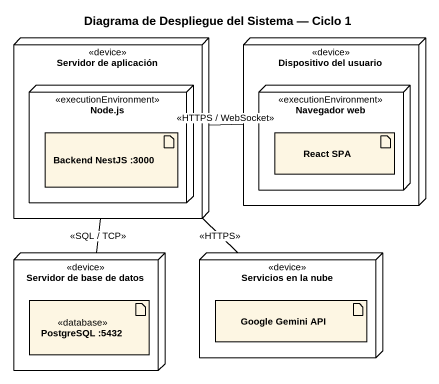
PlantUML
@startuml
title Diagrama de Despliegue del Sistema — Ciclo 1
node "Servidor de aplicación" as Servidor_de_aplicación <<device>> {
  node "Node.js" as Node_js <<executionEnvironment>> {
    artifact "Backend NestJS :3000" as Backend_NestJS_3000
  }
}
node "Dispositivo del usuario" as Dispositivo_del_usuario <<device>> {
  node "Navegador web" as Navegador_web <<executionEnvironment>> {
    artifact "React SPA" as React_SPA
  }
}
node "Servidor de base de datos" as Servidor_de_base_de_datos <<device>> {
  artifact "PostgreSQL :5432" as PostgreSQL_5432 <<database>>
}
node "Servicios en la nube" as Servicios_en_la_nube <<device>> {
  artifact "Google Gemini API" as Google_Gemini_API
}
Servidor_de_aplicación -- Servidor_de_base_de_datos : <<SQL / TCP>>
Servidor_de_aplicación -- Servicios_en_la_nube : <<HTTPS>>
Dispositivo_del_usuario -left- Servidor_de_aplicación : <<HTTPS / WebSocket>>
@enduml
